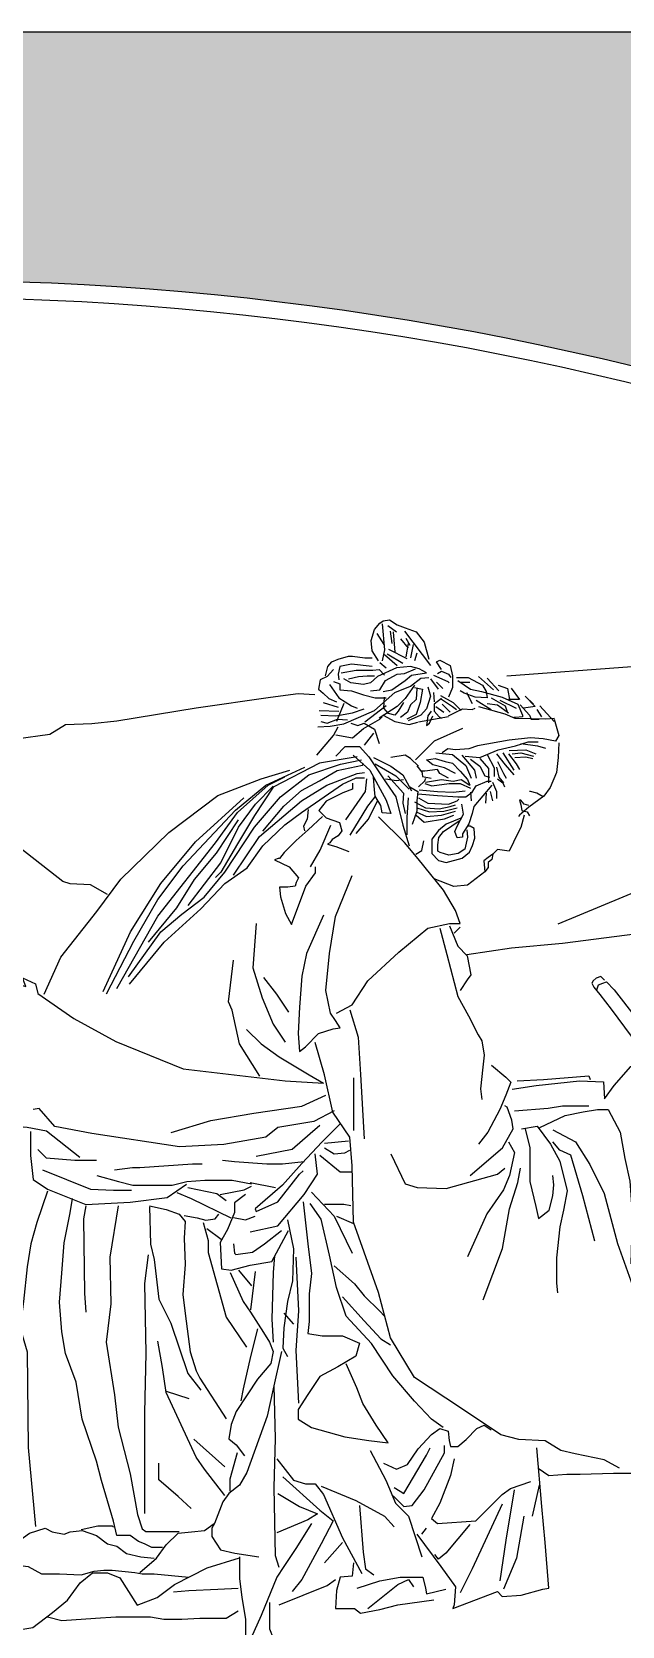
# Model space of a CAD drawing. Header units: millimetres. Extents: x 553 to 2413, y 347 to 1087.
# Drawn here: x 1518.6 to 1690.7, y 604.7 to 1069.7 of the extents above; entities that cross this region are included whole.
import ezdxf

# ---------------------------------------------------------------- set-up
doc = ezdxf.new("R2010")
doc.units = ezdxf.units.MM
for name, color, linetype in [('3', 3, 'Continuous'), ('4', 4, 'Continuous'), ('7', 7, 'Continuous'), ('BH', 3, 'Continuous')]:
    doc.layers.add(name, color=color, linetype=linetype)

# ---------------------------------------------------------------- blocks, each defined once
blk = doc.blocks.new('A$C4AE7143D')
at = {"layer": 'BH'}
h = blk.add_hatch(dxfattribs=at)
h.set_pattern_fill('ESCHER', color=256, scale=50, style=0)
h.set_pattern_definition([(59.99999999999999, (-633.880262494079, -419.952057829667), (-59.99999997655987, -1.353315237651032e-08), [55.00000000000001, -5]), (180, (-633.880262494079, -419.952057829667), (29.99999999999999, -51.9615242), [55.00000000000001, -5]), (300.0000000000001, (-633.880262494079, -419.952057829667), (59.99999997655987, -1.353315237651032e-08), [55.00000000000001, -5]), (59.99999999999999, (-628.880262494079, -419.952057829667), (-59.99999997655987, -1.353315237651032e-08), [10, -50]), (300.0000000000001, (-628.880262494079, -419.952057829667), (59.99999997655987, -1.353315237651032e-08), [10, -50]), (59.99999999999999, (-636.380262494079, -415.621930829667), (-59.99999997655987, -1.353315237651032e-08), [10, -50]), (180, (-636.380262494079, -415.621930829667), (29.99999999999999, -51.9615242), [10, -50]), (300.0000000000001, (-636.380262494079, -424.282184829667), (59.99999997655987, -1.353315237651032e-08), [10, -50]), (180, (-636.380262494079, -424.282184829667), (29.99999999999999, -51.9615242), [10, -50]), (59.99999999999999, (-653.880262494079, -419.952057829667), (-59.99999997655987, -1.353315237651032e-08), [10, -50]), (300.0000000000001, (-653.880262494079, -419.952057829667), (59.99999997655987, -1.353315237651032e-08), [10, -50]), (59.99999999999999, (-623.880262494079, -437.272565879667), (-59.99999997655987, -1.353315237651032e-08), [10, -50]), (180, (-623.880262494079, -437.272565879667), (29.99999999999999, -51.9615242), [10, -50]), (300.0000000000001, (-623.880262494079, -402.631549779667), (59.99999997655987, -1.353315237651032e-08), [10, -50]), (180, (-623.880262494079, -402.631549779667), (29.99999999999999, -51.9615242), [10, -50]), (0, (-623.880262494079, -411.291803779667), (-30, 51.9615242), [35, -25]), (0, (-623.880262494079, -428.6123118796669), (-30, 51.9615242), [35, -25]), (120, (-631.380262494079, -406.961676779667), (-59.99999997655987, 1.353317458097081e-08), [34.99999999999998, -24.99999999999999]), (120, (-646.380262494079, -415.621930829667), (-59.99999997655987, 1.353317458097081e-08), [34.99999999999998, -24.99999999999999]), (240, (-646.380262494079, -424.282184829667), (29.99999997655985, -51.96152421353317), [35, -25]), (240, (-631.380262494079, -432.942438879667), (29.99999997655985, -51.96152421353317), [35, -25])])
edge = h.paths.add_edge_path(flags=16)
edge.add_arc((933.2072059118464, -219.8797746414992), 409.8662078151127, 48.69815733620368, 131.3018426637964, ccw=False)
edge.add_line((1203.729489376032, 88.02930683883562), (1503.113609899667, 437.2913675979599))
edge.add_arc((933.2072059118464, -219.8797746414984), 869.8662078151118, 49.06779322795388, 130.9322067720461)
edge.add_line((363.300801924026, 437.2913675979602), (662.68492244766, 88.02930683883574))
h.paths.add_polyline_path([(1830.000001249088, 722.4938270611856), (1830.000001249088, 22.49382706118558), (30.0000012490882, 22.49382706118558), (30.0000012490882, 722.4938270611856)])
at = {"layer": '3'}
for points in [[(1066.566909532145, 539.0269586844481), (1064.72956186575, 542.0093535248318), (1064.49989374199, 544.9917483652157), (1065.418566237029, 548.2035599160872), (1067.026245779665, 550.0388801624151), (1067.944918274705, 550.7271243216234), (1069.782263264784, 550.9565395390472), (1072.078947178699, 549.5800497275673), (1074.375628416298, 548.6623888578714), (1077.590984825253, 547.5153142638156), (1079.887666062852, 544.5329194234317), (1081.265677481729, 539.4857876262323)], [(1067.715250150945, 549.8094649449911), (1068.404254522225, 542.238768742256), (1067.715250150945, 539.0269586844481)], [(1069.322927017264, 549.3506345101433), (1071.84927905494, 547.5153142638156)], [(1066.107573284626, 547.0564838289675), (1068.174586398465, 543.8446737711598)], [(1070.011931388544, 547.7447294812395), (1070.471267636063, 544.0740889885838)], [(1070.9306065599, 547.5153142638156), (1071.38994280742, 541.5505230899842)], [(1072.997619673739, 545.4505788000637), (1075.294300911338, 542.6975991771038)], [(1074.145960292539, 547.7447294812395), (1081.725013729249, 537.6504673799044)], [(1074.605296540059, 545.6799940174876), (1075.753637158858, 543.6152585537359)], [(1075.294300911338, 544.0740889885838), (1074.605296540059, 540.1740332785041)], [(1104.03957232398, 534.6771828104801), (1140.474965503126, 537.3525533837636), (1199.897555971223, 541.6957548939985), (1253.522821453859, 544.1086429629472), (1331.303609493467, 545.5563772973801)], [(1051.179137211284, 534.6680725395207), (1051.868141582563, 537.4210536555443), (1053.016482201363, 538.7975434670241), (1054.853827191442, 539.4857876262323), (1057.839515476637, 540.4034484959279), (1058.987856095437, 540.4034484959279), (1062.66254875191, 539.9446180610803), (1064.72956186575, 539.9446180610803)], [(1068.404254522225, 540.862278930776), (1072.078947178699, 537.6504673799044)], [(1069.093258893505, 541.0916941482), (1073.686624045019, 538.3387130321764)], [(1069.552595141024, 542.4681839596799), (1074.834964663818, 539.7152028436561)], [(1076.672312330214, 543.8446737711598), (1075.983307958934, 539.9446180610803)], [(1077.820652949013, 541.3211078725602), (1077.131648577733, 539.0269586844481)], [(1053.475818448882, 536.5033927858484), (1051.638473458803, 534.4386573220967), (1049.571457668648, 533.5209979454645), (1049.112121421128, 530.768016829441), (1050.490130163687, 529.620942235385), (1052.097809706323, 528.0150372064811), (1054.394490943921, 527.0973763367853)], [(1064.72956186575, 537.4210536555443), (1058.758187971676, 538.1092978147523), (1055.313163438961, 537.4210536555443), (1054.853827191442, 535.1269029743684), (1055.083495315202, 533.5209979454645)], [(1055.772499686482, 535.5857334092163), (1060.136196714236, 536.2739775684246), (1064.95922998951, 536.2739775684246), (1066.796577655906, 536.5033927858484), (1068.404254522225, 534.8974877569445)], [(1080.576670434132, 535.5857334092163), (1078.509657320293, 536.7328080032726), (1075.983307958934, 537.4210536555443), (1071.84927905494, 536.9622232206964), (1066.337241408386, 534.4386573220967), (1064.27022561823, 532.6033370757688), (1062.203212504392, 532.1445081339846), (1058.528519847916, 532.6033370757688), (1056.461506734078, 533.7504131628887)], [(1064.27022561823, 530.3091878876568), (1067.026245779665, 530.5386016120171), (1068.633922645985, 533.2915827280407), (1072.078947178699, 535.1269029743684), (1074.145960292539, 535.3563181917925), (1077.361316701494, 536.7328080032726)], [(1067.026245779665, 538.5681282496002), (1068.863590769744, 536.9622232206964)], [(1067.944918274705, 530.079772670233), (1070.471267636063, 530.5386016120171), (1074.375628416298, 533.2915827280407), (1076.212976082694, 534.8974877569445), (1080.576670434132, 535.5857334092163)], [(1082.643686224288, 534.8974877569445), (1086.777715128283, 533.0621675106169), (1087.237051375802, 532.6033370757688)], [(1084.940367461886, 536.5033927858484), (1083.562358719327, 538.7975434670241), (1084.481031214366, 539.2563739018722), (1087.466719499562, 537.6504673799044), (1088.155723870842, 534.6680725395207), (1088.155723870842, 531.2268472642888), (1087.007383252042, 528.4738676413291)], [(1083.792026843087, 535.3563181917925), (1084.940367461886, 536.0445623510005), (1087.007383252042, 535.1269029743684), (1087.696387623322, 534.2092421046726)], [(1048.882453297368, 519.7560953514741), (1052.557145953842, 519.985510568898), (1056.461506734078, 520.6737562211698), (1060.825201085516, 522.5090764674976), (1065.418566237029, 524.5738119312495), (1071.38994280742, 529.8503574528091), (1075.983307958934, 531.6856776991368), (1078.968993567813, 533.9798283803125), (1081.265677481729, 534.2092421046726)], [(1052.327477830083, 532.1445081339846), (1055.083495315202, 528.244452423905), (1058.758187971676, 525.9503017427294), (1060.365864837995, 525.2620560904576)], [(1053.475818448882, 533.0621675106169), (1055.313163438961, 532.3739218583448), (1055.313163438961, 530.5386016120171), (1058.758187971676, 530.3091878876568), (1062.203212504392, 529.1621118005371), (1065.64823436079, 528.244452423905), (1068.863590769744, 528.244452423905)], [(1057.839515476637, 533.7504131628887), (1060.825201085516, 534.4386573220967), (1063.351553123191, 534.6680725395207), (1065.418566237029, 534.6680725395207)], [(1077.131648577733, 531.9150929165606), (1074.375628416298, 528.0150372064811), (1072.078947178699, 525.7208865253053), (1066.796577655906, 522.2796612500737)], [(1077.820652949013, 530.9974320468649), (1077.590984825253, 527.7856219890572), (1075.983307958934, 526.1797169601533), (1075.064632787578, 524.1149814964015), (1072.997619673739, 522.5090764674976)], [(1077.131648577733, 531.2268472642888), (1079.428329815332, 530.768016829441), (1078.739325444053, 526.8679611193614), (1077.590984825253, 523.4267358441296), (1074.834964663818, 522.0502460326499)], [(1081.036009357968, 531.456262481713), (1081.725013729249, 528.7032813656891), (1080.576670434132, 525.0326408730334), (1078.968993567813, 523.1973206267057), (1075.294300911338, 521.5914155978019)], [(1081.725013729249, 533.7504131628887), (1084.021694966847, 530.768016829441)], [(1083.562358719327, 532.8327522931928), (1085.399703709406, 530.9974320468649)], [(1089.304064489641, 534.2092421046726), (1092.749089022356, 534.2092421046726), (1096.883117926351, 531.9150929165606), (1098.03145854515, 530.079772670233), (1098.26112666891, 528.244452423905), (1094.816102136195, 528.4738676413291), (1091.600748403556, 529.620942235385), (1090.45240510844, 530.3091878876568)], [(1089.763400737161, 533.2915827280407), (1093.438093393635, 530.768016829441), (1096.65344980259, 530.079772670233), (1102.624823696664, 528.4738676413291), (1107.218188848179, 526.4091321775772), (1108.596197590738, 523.1973206267057), (1108.596197590738, 522.7384916849214), (1106.529184476899, 522.5090764674976), (1106.069848229379, 522.5090764674976)], [(1090.6820732322, 532.8327522931928), (1093.208425269876, 532.8327522931928)], [(1095.734774631234, 534.4386573220967), (1100.098471658989, 530.5386016120171)], [(1098.26112666891, 533.9798283803125), (1101.706151201624, 530.3091878876568)], [(1101.476483077865, 531.9150929165606), (1104.232500562984, 530.9974320468649), (1104.921504934263, 527.3267915542092)], [(1105.319815736772, 531.0538274816566), (1107.677525095698, 527.7856219890572), (1104.462168686743, 527.7856219890572)], [(934.4571640121803, 508.2279396166674), (941.7971179848264, 510.6718938630599), (961.0208123134389, 516.2580754242607), (970.807417610301, 517.654620068029), (975.3511986409867, 520.4477108486293), (983.0406769076944, 520.7968473828374), (990.3806308803414, 521.4951204512533), (1013.449060327833, 525.3356193414141), (1035.11940598066, 528.4778466562224), (1043.158403188797, 529.5252547657826), (1048.051705837228, 529.1761182315747)], [(1050.490130163687, 526.8679611193614), (1054.853827191442, 525.4914713078814)], [(1056.461506734078, 526.6385473950012), (1054.394490943921, 521.3620018734417)], [(1068.863590769744, 525.9503017427294), (1062.66254875191, 521.1325866560176)], [(1073.916292168778, 526.8679611193614), (1072.30861530246, 524.3443967138253), (1071.38994280742, 523.1973206267057), (1069.552595141024, 523.6561510615537), (1068.174586398465, 525.2620560904576), (1068.404254522225, 528.4738676413291)], [(1082.643686224288, 529.8503574528091), (1082.873354348048, 527.0973763367853)], [(1084.940367461886, 528.0150372064811), (1082.873354348048, 526.4091321775772), (1082.873354348048, 524.3443967138253), (1084.251363090607, 522.7384916849214), (1084.940367461886, 522.2796612500737)], [(1083.332690595567, 525.7208865253053), (1085.629371833166, 524.1149814964015)], [(1084.710699338127, 528.9326965831133), (1088.385391994601, 526.8679611193614), (1090.6820732322, 524.5738119312495)], [(1084.710699338127, 528.0150372064811), (1088.155723870842, 525.7208865253053), (1089.304064489641, 524.8032271486734)], [(1085.170035585646, 526.4091321775772), (1087.466719499562, 524.1149814964015)], [(1092.289752774836, 529.8503574528091), (1093.897429641155, 526.6385473950012)], [(1095.045770259955, 527.5562067716332), (1099.409467287709, 524.8032271486734)], [(1095.724843268182, 525.7445464991973), (1103.406298391974, 523.6131604846581), (1106.393533913983, 522.3343300704585), (1115.355232450566, 522.1211911703737), (1117.91571927615, 522.3343300704585)], [(1098.26112666891, 526.6385473950012), (1101.246814954106, 526.1797169601533), (1104.462168686743, 523.8855662789775)], [(1099.409467287709, 528.244452423905), (1103.543496191704, 525.9503017427294), (1104.232500562984, 523.8855662789775)], [(1101.935819325385, 527.5562067716332), (1106.758852600658, 525.2620560904576)], [(1107.907193219458, 526.1797169601533), (1110.663210704577, 523.1973206267057), (1111.122549628413, 522.0502460326499), (1113.419230866012, 522.0502460326499)], [(1111.811553999692, 526.4091321775772), (1109.373917646881, 528.7093025670325), (1112.270890247213, 525.7208865253053), (1108.825865714498, 525.2620560904576)], [(1113.641393905201, 525.9385013453934), (1117.782927893766, 521.3620018734417)], [(1049.341789544887, 524.5738119312495), (1055.083495315202, 524.3443967138253)], [(1049.801125792407, 523.1973206267057), (1054.164822820162, 522.9679069023456), (1058.987856095437, 523.8855662789775), (1062.432880628151, 525.0326408730334)], [(1049.801125792407, 521.3620018734417), (1051.638473458803, 520.9031714385937), (1054.624159067682, 522.0502460326499), (1057.609847352876, 521.8208308152257)], [(1054.164822820162, 517.4619461633621), (1058.987856095437, 516.5442852936662), (1062.203212504392, 519.2972664096899), (1067.026245779665, 522.0502460326499), (1067.715250150945, 522.7384916849214)], [(1058.528519847916, 520.9031714385937), (1060.595532961755, 520.2149257863218), (1062.432880628151, 520.9031714385937), (1065.418566237029, 519.067851192266), (1066.796577655906, 514.9383802647624)], [(1067.944918274705, 523.1973206267057), (1071.38994280742, 521.3620018734417), (1075.523969035098, 520.4443410037458), (1078.050321072773, 521.1325866560176)], [(1078.228189538478, 521.2686370631889), (1086.97651640333, 522.7606063774734)], [(1081.954681853008, 524.3443967138253), (1081.036009357968, 522.9679069023456), (1080.576670434132, 520.2149257863218), (1081.495345605488, 520.9031714385937), (1082.414018100528, 522.9679069023456)], [(1117.782927893766, 522.0502460326499), (1119.160936636326, 517.232530945938), (1118.242264141287, 515.6266259170342), (1114.567571484811, 516.3148700762422), (1110.892878828337, 516.5442852936662), (1104.691836810503, 515.856041134458), (1095.505106507475, 514.2501346124906), (1092.978757146116, 513.3324752358585), (1089.074396365882, 513.1030600184345), (1086.777715128283, 513.3324752358585), (1085.170035585646, 512.1854006418025)], [(1087.007383252042, 522.9679069023456), (1091.141412156036, 525.0326408730334), (1093.897429641155, 524.8032271486734), (1094.816102136195, 525.2620560904576)], [(1112.730226494732, 524.8032271486734), (1114.108235237292, 522.7384916849214)], [(1048.652785173608, 511.4971549895306), (1053.475818448882, 517.232530945938), (1054.853827191442, 519.7560953514741)], [(1065.18889811327, 517.920775105146), (1062.432880628151, 514.4795498299145)], [(1091.141412156036, 519.2972664096899), (1082.873354348048, 515.6266259170342), (1077.361316701494, 510.1206651780508)], [(1054.164822820162, 511.2677397721068), (1056.920842981597, 514.0207208881303), (1061.054871885592, 514.0207208881303), (1063.81088937071, 511.0383245546826), (1068.863590769744, 503.4676283519475), (1071.61961093118, 499.3381589175076), (1073.686624045019, 491.0792170625004), (1075.523969035098, 485.114427381733)], [(1083.332690595567, 512.1854006418025), (1088.155723870842, 511.7265702069546), (1092.060084651076, 508.5147601491469), (1093.667761517396, 504.8441196564911)], [(1091.830416527317, 511.2677397721068), (1096.194113555071, 510.8089093372588), (1101.476483077865, 513.1030600184345), (1106.529184476899, 514.2501346124906), (1110.203874457057, 515.3972106996102), (1113.189562742253, 515.3972106996102)], [(1098.26112666891, 511.7265702069546), (1100.328139782749, 507.8265144968749), (1100.328139782749, 505.3029485982754)], [(1101.017146830345, 511.9559854243785), (1103.543496191704, 508.7441753665707), (1106.069848229379, 505.761779033123)], [(1102.854491820424, 512.1854006418025), (1106.069848229379, 507.1382688446031)], [(1104.462168686743, 511.9559854243785), (1106.758852600658, 508.973589090931), (1107.677525095698, 507.3676840620271)], [(1104.691836810503, 512.8736448010106), (1109.514870085777, 513.1030600184345), (1112.500558370973, 511.9559854243785)], [(1105.610509305543, 511.9559854243785), (1108.136861343219, 512.1854006418025), (1111.811553999692, 511.2677397721068)], [(1119.160936636326, 515.1677954821864), (1118.931268512566, 510.8089093372588), (1118.471932265046, 506.450024685395), (1116.634587274968, 502.0911385404677), (1114.797239608572, 499.5675741349315), (1110.433542580817, 496.35576258406), (1107.677525095698, 494.061613395948), (1107.447856971939, 493.6027829611003)], [(1108.136861343219, 514.9383802647624), (1112.959894618492, 514.2501346124906), (1115.256575856091, 513.5618904532823)], [(987.5844579383811, 470.8703558384935), (982.6911552899492, 473.6634451260303), (976.7492851119669, 474.0125816602382), (974.6521554054962, 474.7108547286541), (962.0693771666738, 484.4866717142237), (949.8361178692794, 498.8012591653061), (942.8456855143786, 503.6891676580907), (934.4571640121803, 507.5296680413153), (930.2629045992398, 507.8788045755232), (925.0200803330636, 507.8788045755232), (912.4372994179248, 504.0383041922988), (908.5925616227287, 502.6417595485304), (908.5925616227287, 501.9434864801145), (910.6896913291994, 500.546941836346), (913.1363426534144, 501.2452134116984), (927.1172100395343, 500.1978053021381), (931.66099107022, 500.1978053021381), (943.1952071321239, 500.8960783705542), (946.6904233095747, 499.8486687679301)], [(987.2943585819166, 441.9642056662161), (995.2495763698334, 457.2458370705216), (1002.286887089307, 469.4711430898042), (1009.630167723701, 479.251387009392), (1024.928666146011, 495.4499178208808), (1033.801793678687, 502.7850996407739), (1045.122683207039, 507.9808554828273)], [(993.7197267952342, 446.8543283725419), (1003.204796834067, 459.9965308128803), (1009.324195132464, 465.1922866549338), (1015.749566022097, 470.082407868196), (1021.868966996813, 477.4175911811529), (1030.436124614568, 490.5597951145552), (1038.085375163882, 499.4231411200233), (1046.346565543035, 505.8414265188604), (1055.525662990631, 508.897753396947), (1061.645063965345, 510.1202829537308)], [(1060.421184305666, 511.0371808678503), (1049.406264692234, 509.2033850396112), (1035.943585759443, 502.173834862382), (1030.436124614568, 493.9217536353057), (1025.540605975851, 485.6696724082292), (1020.645084660816, 477.4175911811529), (1019.115235086217, 475.8894284886413)], [(1032.883883933928, 489.3372640647077), (1039.003284908642, 496.6724473776644), (1044.204773462279, 501.2569369482625), (1049.406264692234, 504.0076306906212), (1054.607753245871, 507.0639575687078), (1061.951033880265, 508.5921202612192), (1062.257003795185, 509.2033850396112)], [(1059.217524219196, 511.4971549895306), (1064.040557494471, 507.1382688446031), (1068.863590769744, 498.4204980478119), (1070.241599512304, 494.5204423377322), (1067.715250150945, 494.7498575551562), (1067.255913903426, 496.814593018908), (1065.64823436079, 499.5675741349315), (1065.418566237029, 501.4028943812594), (1065.18889811327, 505.073534873915)], [(1065.18889811327, 510.8089093372588), (1070.241599512304, 508.2853449317229), (1073.686624045019, 505.761779033123), (1076.212976082694, 501.1734791638354)], [(1065.64823436079, 508.973589090931), (1071.61961093118, 505.5323638156992), (1075.523969035098, 501.6323081056196)], [(1078.279989196533, 508.2853449317229), (1075.983307958934, 510.5794941198349), (1074.375628416298, 511.4971549895306), (1070.241599512304, 510.8089093372588)], [(1077.794594405904, 508.4611414015299), (1079.288212166908, 506.5428942870755)], [(1087.007383252042, 504.8441196564911), (1084.481031214366, 506.220609467971), (1083.792026843087, 507.3676840620271), (1080.117334186612, 506.9088551202431), (1079.198661691573, 506.9088551202431), (1079.428329815332, 505.3029485982754), (1081.954681853008, 504.8441196564911)], [(1089.074396365882, 506.220609467971), (1085.859039956926, 507.8265144968749), (1082.414018100528, 508.7441753665707), (1080.576670434132, 510.1206651780508), (1083.103022471807, 510.5794941198349), (1086.088710757002, 509.6618347432027), (1088.155723870842, 509.2030043083549), (1090.45240510844, 506.9088551202431), (1092.519420898596, 504.3852892216433), (1093.208425269876, 502.7793841927395)], [(1090.91174135596, 511.4971549895306), (1094.586434012435, 507.1382688446031), (1095.045770259955, 504.8441196564911)], [(1093.438093393635, 510.3500803954746), (1096.194113555071, 508.2853449317229), (1097.57212229763, 505.5323638156992), (1098.950131040189, 505.073534873915)], [(1096.194113555071, 510.5794941198349), (1098.72046291643, 507.5970992794511), (1098.72046291643, 503.4676283519475)], [(1101.017146830345, 508.0559297142988), (1101.706151201624, 505.073534873915), (1103.084159944185, 503.4676283519475)], [(1101.246814954106, 509.6618347432027), (1103.084159944185, 506.220609467971), (1103.773164315464, 504.8441196564911)], [(1106.29951635314, 510.8089093372588), (1109.514870085777, 511.0383245546826), (1111.581885875933, 510.5794941198349)], [(990.354057731116, 443.4923683587274), (1002.286887089307, 464.5810203834783), (1019.115235086217, 485.975305543957), (1025.540605975851, 494.8386515494253), (1034.413736184843, 502.7850996407739), (1039.309254823562, 505.2301617404686)], [(994.0256967101541, 444.7148994085749), (1004.122706578826, 456.9402054278573), (1014.831656277338, 466.7204493474452), (1021.868966996813, 474.0556326604021), (1028.294335210129, 478.6401222310003), (1032.883883933928, 485.0584076298373), (1039.309254823562, 491.1710598929469), (1044.204773462279, 494.8386515494253), (1056.13760282047, 503.0907327765017), (1060.115214390746, 504.9245286047408), (1062.562973710104, 504.9245286047408)], [(1011.1600172983, 467.6373472615651), (1020.645084660816, 480.1682849235117), (1025.84657589077, 490.5597951145552), (1030.742094529488, 497.2837121560563), (1035.943585759443, 502.4794679981098)], [(1024.31672631617, 476.5006932670331), (1031.965974189168, 487.8091013721961), (1044.204773462279, 498.2006100701759), (1051.548054096673, 502.7850996407739), (1060.421184305666, 506.1470596545882), (1062.562973710104, 506.4526912972522)], [(1059.053597140615, 503.3775637604273), (1059.053597140615, 501.6318825824509), (1056.257424198655, 500.5844729798268), (1051.364121550223, 498.1405187334344), (1049.266991843753, 495.3474294458979), (1051.364121550223, 493.2526102406498), (1055.208859345419, 491.8560655968815), (1055.90790258091, 489.412111350489), (1054.859337727674, 488.0155667067207), (1053.111729638949, 486.9681571040967), (1052.412686403459, 485.9207489945364), (1051.713643167969, 485.5716124603284), (1054.160294492184, 484.8733393919123), (1058.005032287379, 483.476794748144)], [(1057.05551256523, 492.6992240785221), (1062.868943625024, 500.9513038125347), (1063.174913539944, 504.6188954690131)], [(1068.633922645985, 504.6147044390672), (1071.84927905494, 504.1558740042192), (1073.916292168778, 504.3852892216433)], [(1069.322927017264, 505.5323638156992), (1073.916292168778, 500.4852335115638), (1073.686624045019, 497.5028386711799), (1074.375628416298, 494.5204423377322)], [(1075.753637158858, 502.3205537578915), (1078.050321072773, 500.9440639464115), (1077.820652949013, 498.1910828303879), (1077.820652949013, 495.2086879900041), (1076.442644206454, 491.3086322799245)], [(1078.050321072773, 500.2558182941397), (1083.792026843087, 499.7969878592918), (1089.763400737161, 499.3381589175076), (1092.060084651076, 499.3381589175076), (1093.897429641155, 500.7146487289876), (1095.045770259955, 502.5499689753153), (1098.26112666891, 503.9264587867954), (1099.409467287709, 503.9264587867954)], [(1078.228189538478, 502.2993063118859), (1080.148555995906, 504.0044145262551), (1080.361927667638, 504.8569686334399)], [(1080.117334186612, 503.2382146275872), (1082.184349976768, 502.5499689753153), (1087.237051375802, 503.2382146275872), (1090.45240510844, 503.2382146275872), (1093.438093393635, 501.8617233230435)], [(1080.347002310372, 503.6970435693715), (1084.940367461886, 504.3852892216433), (1088.385391994601, 503.9264587867954), (1090.6820732322, 504.3852892216433), (1093.208425269876, 502.7793841927395)], [(1099.639135411469, 502.7793841927395), (1094.356765888675, 496.5851778014841), (1093.897429641155, 494.5204423377322), (1092.978757146116, 491.5380474973484), (1091.141412156036, 488.5556526569645), (1091.141412156036, 487.6379917872688), (1089.533732613401, 487.408576569845), (1088.844728242121, 489.2438968161727), (1089.533732613401, 490.8498018450765), (1091.371080279797, 494.291028613372), (1090.91174135596, 497.2734234537558)], [(1099.868803535229, 503.6970435693715), (1101.017146830345, 500.9440639464115), (1101.017146830345, 498.8793284826596)], [(1101.246814954106, 504.6147044390672), (1102.854491820424, 503.4676283519475), (1103.313828067944, 502.3205537578915)], [(986.3764488371571, 442.5754704446078), (994.3316666250739, 459.9965308128803), (1003.204796834067, 474.0556326604021), (1013.301806702739, 486.2809386796848), (1027.37642546537, 499.1175079842956)], [(1058.377579571731, 488.2129787428721), (1063.480883454864, 496.6724473776644), (1065.622672859304, 499.4231411200233)], [(1060.115214390746, 488.725999286316), (1063.711924894631, 492.9020270789654), (1066.272409043736, 498.2304906221585)], [(1075.294300911338, 499.1087437000838), (1074.834964663818, 493.3733677436761), (1074.834964663818, 488.3262374395407)], [(1077.131648577733, 497.9616676129639), (1080.347002310372, 496.1263488596999), (1084.251363090607, 495.8969336422761), (1087.466719499562, 496.5851778014841), (1089.074396365882, 497.0440082363319)], [(1078.279989196533, 499.1087437000838), (1081.036009357968, 497.5028386711799), (1087.007383252042, 497.2734234537558), (1089.533732613401, 498.1910828303879), (1089.99306886092, 498.6499132652358)], [(1078.509657320293, 501.4028943812594), (1083.792026843087, 500.9440639464115), (1088.385391994601, 500.7146487289876), (1091.830416527317, 501.1734791638354)], [(1093.438093393635, 500.7146487289876), (1093.667761517396, 498.1910828303879)], [(1098.03145854515, 500.4852335115638), (1097.80179042139, 497.5028386711799)], [(1099.17979916395, 500.9440639464115), (1099.868803535229, 498.1910828303879)], [(1110.433542580817, 496.814593018908), (1109.055533838258, 497.2734234537558), (1108.136861343219, 498.4204980478119), (1107.677525095698, 498.4204980478119), (1108.136861343219, 497.0440082363319), (1108.366529466978, 495.4381032074281), (1109.974206333298, 494.97927277258), (1110.663210704577, 493.8321981785242)], [(1114.567571484811, 499.3381589175076), (1112.730226494732, 500.4852335115638), (1110.892878828337, 500.9440639464115), (1110.663210704577, 500.9440639464115)], [(1046.121297284048, 495.6965644870421), (1045.771775666302, 492.9034751995054), (1044.723210813067, 490.8086574873211), (1045.072732430813, 489.412111350489)], [(1077.590984825253, 494.97927277258), (1080.576670434132, 493.6027829611003), (1084.940367461886, 494.061613395948), (1089.074396365882, 495.2086879900041)], [(1077.590984825253, 494.061613395948), (1079.887666062852, 491.9968779321964), (1085.859039956926, 492.9145373088284), (1088.615060118362, 494.061613395948)], [(1077.820652949013, 496.1263488596999), (1081.495345605488, 494.97927277258), (1085.629371833166, 495.2086879900041), (1089.533732613401, 496.1263488596999)], [(1090.572156902388, 493.1949525978207), (1086.349619526438, 491.3872883713318), (1084.087545741013, 489.5796241448431), (1082.127079474171, 487.0187674860264), (1082.127079474171, 482.8008847885736), (1084.087545741013, 480.8425823742322), (1086.349619526438, 480.240028129757), (1091.024572194736, 481.4451381117709), (1093.135840882711, 483.252800845196), (1094.040668791091, 485.2111032595375), (1094.643889180888, 487.3200453547958), (1094.493084083439, 490.1821798823819), (1093.286645980161, 490.7847341268568), (1092.532620492913, 490.7847341268568)], [(1109.055533838258, 494.061613395948), (1108.136861343219, 490.3909729032923), (1107.218188848179, 488.7850678743885), (1104.691836810503, 483.5085208597653), (1101.246814954106, 483.9673512946131), (1099.924856313694, 482.6614057591875), (1098.568410655364, 481.6651186593592), (1097.331649883064, 480.7086829240792), (1097.57212229763, 477.5437311789976), (1092.519420898596, 473.643675468918), (1088.615060118362, 473.18484503407), (1082.873354348048, 475.4789957152457)], [(999.5331578550285, 456.9402054278573), (1007.794345557864, 467.026082483173), (1012.995836787819, 475.2781637102495), (1019.421205001137, 482.9189786658704), (1025.84657589077, 492.6992240785221)], [(1046.820340519538, 478.9380227895674), (1049.616513461498, 483.825931282352), (1052.762208021204, 491.1577925284655)], [(1092.381815395464, 489.7302638257596), (1092.532620492913, 487.6213217305013), (1091.778595005667, 484.1566329584404), (1089.818131415142, 482.8008847885736), (1087.103642337368, 482.3489687319515), (1084.539958357045, 483.102162657343), (1083.936740643564, 483.5540787139654), (1083.936740643564, 485.3617429404541), (1084.238350838463, 487.4706835426485), (1085.59559403919, 489.2783477691373), (1090.421351804938, 492.5923983533457)], [(1077.452126805872, 482.6502466007208), (1079.261787975266, 483.704716901818), (1079.865005688746, 486.5668514294042)], [(1099.924856313694, 482.6614057591875), (1099.685483865321, 481.1071980626232), (1098.553795289475, 480.1825765297255), (1098.587586465033, 478.7311393971928), (1097.607631668557, 477.5159840822699)], [(1088.656682971014, 459.6290446896739), (1090.404291722288, 461.3747251823481)], [(1033.082738020899, 446.711000708448), (1036.927474605619, 441.8230920543242), (1040.422692108168, 436.58604759936)], [(1132.514603834374, 445.9216413092673), (1131.458869128507, 446.9762116456357), (1130.051220177702, 446.4489257309195), (1129.171442594305, 445.7458793376953), (1128.819531025682, 445.0428314514072), (1129.347397040458, 443.8124991434667), (1131.106957559885, 441.703356977666), (1134.450116123638, 437.4850726460644), (1140.256658344061, 429.5757898975779), (1145.359377427241, 423.5998873433199)], [(1130.227177300171, 443.1094512571785), (1130.755043314946, 444.5155455366911), (1131.986735143282, 445.0428314514072), (1133.042469849149, 445.3943553945512), (1135.329896383351, 443.1094512571785), (1141.664307294866, 434.8486445655477), (1148.878495789779, 424.830221144324), (1150.989965201512, 422.5453170069516)], [(1105.595072310404, 414.1156358468269), (1112.585504665305, 415.163045449451), (1125.168285580445, 416.5595900932192), (1132.158717935346, 416.2104535590113), (1132.508239553091, 411.3225465592902), (1135.304412495051, 415.163045449451), (1140.197717819799, 420.749225517588), (1143.343412379505, 422.1457716544201), (1144.741498850485, 423.1931797639803)], [(1059.296861285767, 417.3835502721766), (1059.296861285767, 402.0215541965954)], [(1106.993158781384, 416.5595900932192), (1114.682634371776, 416.9087266274272), (1127.964458522405, 417.9561362300512), (1128.31398014015, 416.9087266274272)], [(1093.28235457677, 388.9621114068058), (1102.719441833654, 396.9922467339081), (1105.865134917864, 402.5784269897131), (1105.515613167609, 405.0223820610106), (1104.117526166589, 408.8628803356702), (1103.418485334164, 409.212017624982)], [(1106.294115545894, 407.8311827102738), (1116.080720842756, 408.5294557786899), (1120.274982932014, 409.2277288471057), (1127.964458522405, 409.2277288471057)], [(1030.975861006337, 394.5229816986036), (1041.461510845901, 396.6177994805895), (1046.704337099725, 401.1565723338725), (1049.500508433681, 403.6005259166988)], [(1108.311787169649, 402.5784269897131), (1112.855569922963, 403.2767000798652), (1116.700306507682, 398.039655624901), (1119.496480509722, 393.1517469707774), (1121.593611011252, 384.4233400419939), (1120.545045760487, 378.8371582977177), (1119.496480509722, 373.9492496435939), (1118.447915258957, 364.87170691397), (1118.447915258957, 357.5398431885488), (1118.797437009212, 354.7467538048818)], [(1109.360352420414, 402.5784269897131), (1110.758439421433, 396.9922467339081), (1110.758439421433, 387.2164294256606), (1112.506048172708, 379.8845671887105), (1113.205091673218, 376.3932047148913), (1116.350784757427, 378.8371582977177), (1117.399350008192, 383.0267938616893), (1117.748871758447, 386.1690205346677), (1117.399350008192, 388.9621114068058)], [(967.311736601625, 396.5025888340313), (969.75838885341, 394.058635251205), (978.1469108595284, 393.3603621610529), (984.438299696033, 393.3603621610529)], [(1050.898595434701, 398.3634814617345), (1057.889030439799, 399.0617545518869)], [(1050.898595434701, 396.9669367699011), (1053.69476943674, 395.2212547887558), (1056.840465189035, 395.5703905895966), (1058.238552190054, 396.2686636797487)], [(1129.632608599031, 369.7596140796227), (1126.137393764566, 383.0267938616893), (1122.642176262017, 394.8974289519224), (1119.496480509722, 396.2939736437557), (1117.399350008192, 398.7379272265823)], [(989.6811259498572, 390.5672712889145), (994.9239495355969, 391.265544379067), (997.0210800371269, 391.265544379067), (1012.40003438026, 392.31295327006), (1015.196205714215, 392.31295327006)], [(1021.138075468549, 393.3603621610529), (1024.633290303014, 393.011226360212), (1034.070377559898, 392.31295327006), (1038.614157645127, 392.31295327006), (1044.905549149717, 393.011226360212)], [(1049.500508433681, 394.8721189879153), (1055.442378188015, 389.9842103337916), (1058.937595690564, 389.9842103337916)], [(1097.127093829575, 352.6519360228963), (1102.719441833654, 367.6647962976368), (1104.816569667099, 379.1862940985582), (1107.263221918884, 386.8672936248201), (1107.962265419394, 391.0569291887915)], [(968.709823602645, 390.5672712889145), (982.690690944758, 384.9810910331098), (989.3316041996022, 384.631953743798), (994.5744277853419, 384.631953743798)], [(1029.228252255063, 386.8419836608132), (1036.568209010416, 385.4454374805083)], [(1007.856251626946, 383.9336821421169), (1012.050512630005, 382.1880001609717), (1023.584727720334, 376.601819905167)], [(1011.053126577975, 385.4454374805083), (1019.441645916008, 383.6997569878345), (1022.237819918048, 381.6049392058487)], [(1020.490211166773, 383.3506196985228), (1027.480643503788, 384.7471658788273), (1029.577774005317, 385.7945747698203)], [(1047.05385884998, 384.0488927886751), (1053.69476943674, 377.0661663525657), (1058.937595690564, 366.2429416417964)], [(981.2926039437389, 380.0931823789862), (980.5935604432289, 376.2526826158551), (980.9430821934839, 354.6062317058456), (981.2926039437389, 349.0200514500407)], [(999.8172540391661, 379.7440465781453), (1000.166775789421, 368.9208203789051), (1001.215338372102, 364.3820490140932), (1002.613425373122, 352.8605512131716), (1006.108642875671, 345.8778247770621), (1011.00194737924, 331.214100303162), (1014.84668396396, 326.3261916490383)], [(1009.953382128475, 377.3000915068479), (1013.798118713195, 376.601819905167), (1016.24477096498, 375.9035468150146), (1019.04094496702, 376.2526826158551), (1020.089510217784, 377.6492287961598)], [(1024.334950419578, 376.7170305517249), (1027.830165254043, 376.0187574615727), (1030.626339256082, 377.0661663525657)], [(1050.898595434701, 380.5575303148559), (1056.49094343878, 380.5575303148559), (1058.588073940309, 380.2083930255441)], [(1054.39381293725, 377.0661663525657), (1059.287117440819, 374.9713485705798)], [(1015.54572746447, 375.2052737248624), (1016.94381446549, 369.968229269898), (1016.94381446549, 366.4768667960788), (1022.186640719314, 347.6235067582073), (1028.128507805564, 338.8950983409527)], [(1016.594292715235, 373.4595932321882), (1020.788553718294, 370.3173665592099)], [(1024.334950419578, 369.0360310254632), (1024.684472169833, 366.2429416417964), (1025.033993920088, 365.8938043524846), (1029.927295755572, 366.592077442637), (1033.422513258122, 369.0360310254632), (1038.315815093607, 372.8765307885941)], [(1036.26597372347, 365.4888092050636), (1035.916451973215, 360.6009005509397), (1035.56693022296, 346.9845849680323), (1035.916451973215, 340.3509943327635)], [(1025.780323883905, 361.2991736410919), (1029.625060468626, 356.7604007878089)], [(1030.67362571939, 360.9500363517802), (1029.275538718371, 349.7776743516994)], [(1053.698664840251, 362.5831214417658), (1059.640534594586, 357.3460769868016), (1062.436708596625, 353.8547130245112), (1066.980488681855, 349.3159416596991), (1068.378575682875, 347.9193969678657)], [(1056.145317092036, 353.5055772236707), (1062.436708596625, 346.5228507875612), (1067.33001043211, 341.2858063325968), (1070.12618443415, 339.5401243514516)], [(1039.062145057424, 348.7302654607065), (1041.858319059464, 345.5880387877278)], [(1021.837118969059, 295.6021965209335), (1015.895249214725, 303.2831945587241), (1013.44859696294, 306.7745585210143), (1004.710555874652, 325.627918558886), (1003.661990623887, 332.959780795836), (1002.263903622867, 340.6407803220978)], [(1004.710555874652, 325.9770543597265), (1011.351469129495, 323.8822365777407)], [(1012.74955346243, 312.0116029759788), (1021.837118969059, 303.9814676488763)], [(1070.841319152862, 295.4922163621147), (1073.987014905157, 292.3499896891362), (1076.433664488856, 292.6991254899768), (1079.928881991406, 297.2378968547889), (1085.870751745741, 308.0611230540293), (1085.870751745741, 310.1559408360149)], [(1071.190840903117, 297.9361699449411), (1072.938449654392, 296.8887610539482), (1073.987014905157, 296.1904879637959), (1080.627925491916, 307.3628499638769), (1081.67649074268, 309.4576677458626)], [(1012.050512630005, 291.7616967578026), (1008.2057733772, 295.253060720093), (1002.613425373122, 300.1409678857456), (1002.613425373122, 305.0288765398693)], [(1088.666923079695, 306.315441072884), (1087.618357828931, 301.4275324187602), (1084.472664744721, 293.397398580129), (1082.026012492935, 288.858625726846), (1083.773621244211, 287.4620810350126), (1094.958314584284, 288.1603541251648), (1099.152572919259, 292.3499896891362), (1102.647790421808, 295.8413521629554), (1105.094442673593, 297.5870341441006), (1111.036309759843, 299.6818519260864)], [(1038.68532613366, 301.0783966179197), (1049.520497723479, 291.3025807981435), (1053.365234308199, 288.1603541251648), (1049.870019473734, 281.526763489896), (1044.277671469655, 271.0526745799672), (1041.481497467616, 267.5613121061481)], [(1113.482962011628, 298.6344430350935), (1111.385831510098, 289.5568988169982)], [(1037.287239132641, 296.1904879637959), (1043.578627969146, 292.3499896891362), (1048.821454222969, 290.2551719071505), (1046.02528022093, 288.5094899260052), (1036.937717382386, 284.6689901628744)], [(1102.647790421808, 293.0482612908173), (1093.909749333519, 274.1949012529459), (1090.41453183097, 267.2121748168363)], [(1106.143007924358, 297.2378968547889), (1103.696355672573, 282.5741723808889), (1101.948746921299, 270.7035387791268)], [(1061.054712813808, 292.6991254899768), (1062.103278064573, 279.0828099070696), (1062.802321565083, 274.1949012529459), (1065.248971148783, 272.4492192718005)], [(1108.939181926398, 289.5568988169982), (1106.842051424868, 277.3371279259244), (1102.997312172064, 268.2595837078293)], [(979.9028066815608, 285.6945825317284), (984.7961085170455, 286.7419914227211), (988.9903695201047, 286.7419914227211), (989.3398912703597, 286.3928541334094)], [(1079.229838490896, 284.319854362034), (1080.627925491916, 286.065536343179)], [(1093.210705833009, 287.1129452341718), (1086.220273495995, 278.7336726177577), (1084.123142994466, 276.9879921250838), (1083.074577743701, 278.3845368169173)], [(1056.161408310239, 281.8758992907365), (1050.918584724499, 275.940583234091)], [(1037.636760882895, 263.7208123430172), (1051.617628225009, 269.3069925988221), (1054.064277808709, 271.0526745799672)], [(1060.355669313298, 268.6087209971409), (1066.996579900057, 270.7035387791268), (1072.938449654392, 271.7509476701196), (1079.579360241151, 271.7509476701196), (1080.278403741661, 268.6087209971409), (1080.627925491916, 266.8630390159958), (1086.220273495995, 268.2595837078293)], [(1063.501365065593, 262.6734034520243), (1072.239406153882, 269.6561298881338), (1075.385099238092, 271.0526745799672), (1076.783186239111, 268.9578567979814)], [(1006.815976115023, 267.539494095538), (1011.359756200252, 267.8886298963785), (1019.748275538287, 268.2377671856902), (1025.690145292621, 268.586902986531)]]:
    blk.add_lwpolyline(points, dxfattribs=at)
at = {"layer": '4'}
blk.add_lwpolyline([(1830.000001249088, 722.4938270611856), (1830.000001249088, 22.49382706118558), (30.0000012490882, 22.49382706118558), (30.0000012490882, 722.4938270611856)], close=True, dxfattribs=at)
at = {"layer": '7'}
for points in [[(662.68492244766, 88.02930683883574, -0.3768899368627258), (1203.729489376032, 88.02930683883574), (1503.113609899667, 437.2913675979599, 0.3732105203369479), (363.300801924026, 437.2913675979599)], [(663.2072059118464, 95.10271754956216, -0.3699396874964852), (1203.207205911845, 95.10271754956216), (1496.072707394548, 436.7601454525498, 0.3699396874964852), (370.3417044291436, 436.7601454525498)]]:
    blk.add_lwpolyline(points, format="xyb", close=True, dxfattribs=at)
for points in [[(1339.096712069257, 533.8985026909204), (1254.489041392664, 515.6365503117796), (1187.229264058913, 490.5908866740824), (1118.866110904443, 462.253778930414)], [(969.1202710646658, 441.8230920543242), (974.013575568235, 452.6463182535647), (984.4992254077997, 465.9134980356313), (991.4896577448144, 475.340178054567), (1005.470525086927, 488.9564936374743), (1019.800914179295, 499.7797198367148), (1032.383694520389, 504.6676270023672), (1040.772213858423, 507.1115820736647)], [(1050.315556696989, 493.6017467748578), (1046.121297284048, 489.7612478846972), (1042.62607843028, 486.6190205698887), (1039.13086225283, 483.1276582139361), (1037.732775781849, 481.3819770359597), (1037.383254164104, 481.3819770359597), (1036.334689310869, 481.0328405017517), (1040.52894872381, 478.9380227895674), (1043.32512166577, 475.7957954747588), (1042.62607843028, 474.3992508309907), (1042.276556812535, 473.3518412283665), (1040.179427106064, 473.0027046941586), (1037.732775781849, 473.0027046941586), (1038.082297399595, 470.2096139135581), (1039.480383870575, 465.3217069138373), (1041.2279919593, 462.1794795990288), (1045.422254048557, 473.3518412283665), (1048.218426990518, 477.1923401185271), (1048.218426990518, 478.9380227895674)], [(1054.403559450282, 436.2369117985193), (1058.947339535512, 438.6808653813456), (1063.491122288826, 445.6635918174551), (1072.57868512737, 454.0428629453979), (1080.967204465404, 461.0255893815075), (1087.258595969994, 462.422134073341), (1090.404291722288, 462.422134073341), (1089.006204721268, 466.2626338364718), (1085.510987218719, 472.1979513815884), (1078.171033131449, 481.2754955996836), (1074.145960292539, 486.0320867583649), (1066.636818041121, 493.4952650022861)], [(1050.558820197477, 464.8660891446384), (1045.665515693908, 453.6937271445576), (1044.267431360973, 447.0601365092884), (1043.568387860463, 437.9825922911933), (1043.218866110208, 430.3015942534026), (1043.568387860463, 425.0645497984383), (1045.315993943654, 426.4610944902718), (1049.160733196457, 430.3015942534026), (1053.354994199517, 431.6981389452362), (1055.452124701046, 432.0472762345479), (1054.054037700027, 434.1420940165335), (1052.655950699007, 436.2369117985193), (1051.257863697987, 442.8705009453172), (1052.306428948752, 453.6937271445576), (1054.054037700027, 464.5169518553267), (1058.947339535512, 476.3875869455599)], [(1030.985607519369, 462.422134073341), (1029.937042268604, 449.504091580586), (1032.733216270644, 440.7756831633313), (1035.878909354854, 433.0946851255409), (1039.374126857403, 427.8576406705764)], [(1084.462421967954, 461.0255893815075), (1086.559552469484, 453.3445898552455), (1089.705248221778, 441.124820452643), (1092.850941305988, 435.5386387083671), (1095.647115308027, 429.9524584525622), (1096.695680558792, 428.206776471417), (1097.394724059302, 424.0171409074454), (1097.045202309047, 420.5257784336263), (1096.346158808537, 414.241323599198), (1096.695680558792, 411.0990969262194)], [(1087.258595969994, 461.7238624716597), (1089.705248221778, 455.7885449265431), (1092.501419555733, 452.9954540544051), (1093.549984806497, 447.4092737986002), (1092.501419555733, 446.0127276182956), (1090.404291722288, 442.8705009453172)], [(1092.357948002495, 453.4274668781977), (1105.37950034708, 455.2856384652175), (1120.261274837509, 456.6792656624186), (1142.11888237485, 459.4665230429481), (1162.116270442664, 460.395608836458), (1172.812545104945, 459.9310659397032)], [(1032.024426257102, 417.9151145897583), (1026.082559170853, 427.3417946086942), (1023.985428669323, 437.1176119169417), (1022.936863418558, 439.561565499768), (1024.334950419578, 451.7813363908417)], [(979.5961770592821, 394.1738458977632), (969.8095680521437, 401.8548439355537), (964.2172227161491, 402.9022528265466), (960.7220052135999, 403.2513901158584), (959.3239182125799, 407.7901614806703), (959.3239182125799, 425.2469768267083), (962.469613964875, 444.4494741538917), (963.867700965895, 444.1003368645801), (962.81913571513, 446.5442919358775), (966.6638749679341, 444.7986099547322), (967.3629184684432, 442.0055190825943), (977.848568308008, 434.6736568456441), (990.0818268988469, 428.0400676988464), (1009.655039576955, 420.0099323717442), (1039.364380344372, 416.518569897925), (1050.549073684446, 415.8202968077726)], [(1058.248296035002, 437.2843206895121), (1060.694948286786, 429.2541853624098), (1061.393991787296, 418.4309591631696), (1062.442557038061, 399.5775991252979)], [(1028.179687004298, 431.5314301726655), (1032.373948007357, 427.3417946086942), (1037.616774261181, 423.5012948455633), (1046.35481534947, 418.2642503905988), (1050.549073684446, 415.8202968077726)], [(1136.90091394254, 303.5223516892172), (1132.357131189226, 305.9663052720434), (1123.968611851192, 307.7119872531886), (1119.774353516217, 308.7593961441814), (1115.230570762902, 311.5524855278481), (1107.541094925378, 311.9016228171602), (1102.298268671553, 313.2981675089936), (1090.764053581225, 320.9791655467841), (1077.132707989366, 330.0567097648793), (1070.142275652352, 341.5782075658008), (1066.647058149802, 354.8453873478675), (1059.287117440819, 375.3204858598916), (1058.937595690564, 391.7298908264656), (1058.238552190054, 400.1091634428797), (1053.345247686485, 407.4410256798296), (1050.898595434701, 418.2642503905988), (1048.102424100745, 427.6909304095346)], [(1099.573746081359, 421.082651226744), (1103.768004416333, 417.5912887529248), (1105.166091417354, 416.1947425726203), (1103.768004416333, 412.3542442979607), (1102.020398333144, 408.1646087339891), (1098.525180830594, 401.5310180987202), (1095.729006828555, 398.039655624901)], [(1006.159822074405, 401.5057081347131), (1017.694037164734, 404.9970706085323), (1030.276817505827, 407.091888390518), (1044.257684847941, 409.1867061725037), (1051.248117184956, 412.3289328454824)], [(1053.69476943674, 407.7901614806703), (1047.75290235049, 404.6479348076916), (1037.267252510926, 402.9022528265466), (1033.772035008376, 400.1091634428797), (1021.538776417538, 398.014345660894), (1008.60647432619, 397.3160725707417), (983.0913918937476, 401.1565723338725), (972.2562203039288, 403.2513901158584), (967.7124402186982, 408.4884345708225), (965.9648314674241, 408.1392972815108)], [(1113.634069518541, 402.9432742174891), (1120.974026167503, 406.4346380665055), (1126.21685043368, 407.4820461760659), (1130.41110984662, 408.1803192444817), (1133.556804406326, 408.1803192444817), (1137.052020583777, 401.5467295737207), (1138.450109731074, 393.8657303003357), (1139.848196202054, 387.2321406295747), (1140.547239437545, 377.805460178213), (1140.197717819799, 363.1417361929227)], [(965.2146087681804, 401.7396332889955), (965.2146087681804, 394.7569068528861), (965.5641305184354, 391.265544379067), (965.9136522686895, 387.7741819052479), (970.107910603665, 384.9810910331098), (981.2926039437389, 380.4423181798267), (994.2249060350869, 381.1405912699788), (1005.060077624906, 382.5371359618124), (1010.652425628985, 386.3776357249433)], [(1055.442378188015, 403.9496617175395), (1050.199551934191, 398.712617262575), (1044.257684847941, 392.4281639166179), (1038.665336843862, 386.1437105706608), (1030.626339256082, 379.1609841345512), (1030.975861006337, 378.4627125328702), (1037.267252510926, 381.2558019165369), (1043.558641347431, 389.2859372436395), (1044.607206598196, 390.3333461346322)], [(1117.39935282142, 402.2292911322968), (1124.040263558575, 398.7379272832803), (1128.234522971517, 392.1043376125193), (1132.428782384457, 383.725066763782), (1136.27352285597, 369.0613412854278), (1145.011563299597, 344.621800314568), (1147.458214623812, 334.8459833289985), (1149.651378604999, 323.8412076541383), (1151.049465075979, 323.4920711199303), (1158.738940666371, 321.7463899419539), (1166.777937874508, 319.6515722297697), (1182.156891731607, 315.4619368054009)], [(1104.467047916844, 398.7379272265823), (1106.214656668119, 395.5957005536036), (1104.816569667099, 388.9621114068058), (1103.068963583909, 384.7724758428344), (1098.175659080339, 377.7897494067248), (1092.58331107626, 365.2208427148106)], [(1029.228252255063, 372.5273949877535), (1037.267252510926, 374.2730769688987), (1044.956728348451, 383.3506196985228), (1048.801467601255, 389.2859372436395), (1048.102424100745, 395.2212547887558)], [(1070.213924396112, 395.2465647527631), (1074.408185399172, 386.5181578239794), (1077.903402901721, 385.4707489329868), (1086.291922239756, 385.1216116436748), (1101.321354832634, 389.3112472076464), (1103.418485334164, 391.0569291887915)], [(984.4894788947677, 388.9368014427987), (990.780870399356, 387.1911194616537), (994.9751287343315, 386.1437105706608), (1001.96556373943, 386.1437105706608), (1006.50934382466, 386.1437105706608), (1010.70360482772, 387.1911194616537), (1015.946428413459, 387.540255262494), (1023.985428669323, 387.540255262494), (1029.577774005317, 386.4928463715012)], [(970.123510894302, 384.3238416972506), (966.9778151420069, 375.2462974791553), (965.2302090588173, 368.9618441331982), (964.1816438080514, 362.3282549864003), (963.1330785572873, 352.2033018773122), (962.4340350567772, 346.966257422348), (962.7835568070323, 342.4274845690647), (964.1816438080514, 337.5395774034123), (964.5311655583073, 309.6086731474455), (966.6126957691995, 286.5246523028384)], [(1003.670280362729, 280.457538076764), (1000.524584610434, 280.457538076764), (998.4274541089035, 281.5049469677568), (996.6798453576284, 282.2032185694381), (994.2331957739298, 283.9489005505832), (990.3884565211247, 283.9489005505832), (989.3398912703597, 288.1385361145547), (985.8446737678105, 300.0091712047878), (984.4465867667905, 305.5953514605927), (980.2523284318158, 317.8151223516666), (978.5047196805408, 328.6383470624357), (975.3590239282466, 337.0176196788498), (974.3104586774816, 343.302073024807), (973.6114151769716, 352.0304799535904), (974.3104586774816, 360.4097510815333), (975.0168153978711, 369.3109814225098), (976.7644241491453, 378.0393883512933), (977.4634676496553, 382.2290239152647)], [(1027.830165254043, 383.3506196985228), (1024.684472169833, 380.9066661156965), (1024.684472169833, 378.1135752435583), (1022.587341668303, 373.2256680779058), (1020.490211166773, 369.3851683147749), (1020.839732917028, 361.7041687885131), (1023.635906919068, 361.3550329876726), (1029.228252255063, 362.7515776795061), (1035.519643759651, 363.798986570499), (1040.412945595137, 372.8765307885941)], [(990.7296885325377, 380.0931823789862), (988.2830389488372, 365.0803206157741), (988.6325606990922, 351.464005032867), (987.2344736980731, 340.2916430327861), (989.6811259498572, 324.9296454687336), (990.7296885325377, 315.5029654497978), (994.2249060350869, 301.8866498668906), (996.3220365366169, 290.0160162651285), (997.7201235376369, 285.826379212686), (998.768688788401, 285.1281076110048), (1001.215338372102, 285.1281076110048), (1004.361034124397, 285.1281076110048), (1008.555295127455, 285.1281076110048)], [(999.8172540391661, 380.0931823789862), (1004.710555874652, 379.0457734879932), (1008.555295127455, 377.6492287961598), (1010.30290387873, 375.5544110141741), (1009.953382128475, 370.6665023600503), (1010.30290387873, 362.9855028337886), (1009.603860378221, 354.2570959050049), (1010.30290387873, 348.6709156492002), (1011.70099087975, 337.4985536491192), (1013.44859696294, 331.9123719048432), (1014.497162213705, 329.8175541228574), (1022.186640719314, 317.9469205210953)], [(1044.607206598196, 381.2558019165369), (1046.005293599215, 369.0360310254632), (1047.05385884998, 360.3076240966798), (1046.35481534947, 354.3723065515632), (1046.35481534947, 346.3421712244607), (1046.005293599215, 342.8508087506415), (1050.199551934191, 342.1525356604893), (1056.141421688524, 342.1525356604893), (1061.03472352401, 340.0577178785036), (1059.986160941329, 336.2172196038439), (1054.743334687505, 333.0749929308652), (1049.500508433681, 330.2819020587273), (1046.005293599215, 325.044857603763), (1043.213015000687, 320.6867643135802), (1043.213015000687, 317.8936734414422), (1047.057754253492, 315.4497198586159), (1056.844360592546, 312.6566289864777), (1063.834792929561, 311.6092200954849), (1069.42714093364, 310.910948493804), (1065.93192343109, 316.1479929487681), (1062.08718684637, 322.4324462947252), (1060.339578095095, 326.9712176595374), (1057.193882342801, 333.9539440956469)], [(1085.505138777283, 315.4497198586159), (1082.009921274734, 317.8936734414422), (1077.116616771164, 323.1307178964064), (1070.825227934659, 330.4625816218277), (1064.53383643007, 339.8892616407635), (1057.193882342801, 347.9193969678657), (1054.397708340761, 356.2986680958087), (1052.300577839232, 365.7253481147445), (1049.853928255531, 376.1994370246732), (1046.708232503237, 380.7382083894851)], [(1040.110710308189, 375.962898114992), (1041.858319059464, 367.5836269870491), (1041.50879730921, 358.1569469681135), (1040.110710308189, 352.2216294229968), (1039.062145057424, 344.5406298967349), (1038.712623307169, 338.6053138400895), (1040.110710308189, 336.1613587687922)], [(999.467732288912, 365.7785937059265), (998.419167038146, 357.3993225779836), (998.768688788401, 337.1494163598074), (998.419167038146, 319.6926010137694), (998.419167038146, 306.4254212317028), (998.419167038146, 290.3651520659693)], [(1042.557362559974, 365.1396719157516), (1043.256406060484, 349.4285385508587), (1042.557362559974, 337.9070407499373), (1043.256406060484, 322.5450431858849)], [(1023.333671632121, 360.6009005509397), (1027.178408216841, 352.2216294229968), (1029.275538718371, 349.0794027500182), (1033.120277971175, 343.1440852049014), (1034.86788672245, 340.3509943327635), (1035.916451973215, 337.5579049490968), (1035.217408472705, 334.0665409868063), (1031.3726692199, 329.5277696219944), (1025.081280383396, 320.1010896030585), (1023.683193382376, 316.2605898399277), (1022.984149881866, 312.0709542759563), (1025.081280383396, 310.3252722948109), (1027.527929967096, 307.1830456218325)], [(1031.3726692199, 344.1914940958944), (1029.275538718371, 336.1613587687922), (1027.178408216841, 326.7346787498564), (1026.479364716331, 323.2433162760371)], [(1038.363101556914, 337.5579049490968), (1035.916451973215, 326.7346787498564), (1034.16884322194, 318.7045434227539), (1028.226973467606, 302.2951369677088), (1026.102545792566, 298.6344430350935), (1022.956850040272, 296.1904879637959), (1021.209241288998, 293.7465343809697), (1018.762589037213, 287.4620810350126), (1018.063545536703, 286.065536343179), (1018.063545536703, 283.6215812718815), (1020.510197788488, 279.7810815087506), (1024.704458791547, 278.7336726177577), (1031.694891128562, 277.686263726765)], [(1037.636760882895, 274.5440370537864), (1036.588195632131, 278.0354010160768), (1036.238673881876, 297.9361699449411), (1036.588195632131, 312.2507586180006), (1036.238673881876, 327.6127561820531)], [(1113.133440261373, 303.5223516892172), (1116.279136013667, 301.4275324187602), (1121.521959599407, 301.7766697080719), (1125.366698852212, 301.7766697080719), (1135.153305191266, 302.1258055089127), (1146.337998531339, 302.1258055089127), (1149.483694283634, 302.1258055089127), (1149.833216033889, 304.9188963810507), (1150.182737784144, 312.949031708153), (1149.833216033889, 320.9791655467841), (1149.833216033889, 323.4231206180816)], [(1068.02905393262, 304.9756309486872), (1071.873793185424, 303.229948967542), (1075.019486269633, 304.6264936593756), (1078.165182021929, 309.1652665126585), (1082.009921274734, 313.3549020766302), (1084.456573526518, 315.1005840577752), (1086.903223110217, 314.402310967623), (1087.252744860472, 311.6092200954849), (1087.602266610727, 309.863539602811), (1089.699397112257, 309.863539602811), (1092.146049364042, 311.9583573847967), (1095.291745116337, 315.1005840577752), (1097.388875617867, 316.1479929487681), (1099.486003451311, 314.7514467684636)], [(1025.403502292057, 308.0611230540293), (1023.306371790527, 300.3801235277674), (1023.306371790527, 296.8887610539482)], [(1064.200405898018, 308.7593961441814), (1068.744188651332, 300.0309877269268), (1071.540362653372, 293.397398580129), (1075.385099238092, 289.5568988169982), (1079.229838490896, 277.686263726765)], [(1077.831751489876, 284.319854362034), (1084.822186494976, 274.8931743430981), (1089.01644482995, 268.9578567979814), (1088.666923079695, 263.7208123430172), (1088.31740132944, 262.6734034520243), (1101.249703420789, 267.5613121061481), (1102.647790421808, 266.1647659258435), (1108.240138425888, 266.5139032151551), (1114.531527262392, 268.2595837078293), (1116.279136013667, 268.6087209971409), (1115.230570762902, 281.8758992907365), (1114.182005512137, 292.3499896891362), (1112.783918511118, 309.4576677458626)], [(1036.937717382386, 306.315441072884), (1041.831019217871, 300.0309877269268), (1045.32623672042, 298.9835788359339), (1048.122410722459, 298.9835788359339), (1050.569062974244, 295.8413521629554), (1056.161408310239, 283.272445471041), (1061.753756314318, 272.7983565611125)], [(1049.870019473734, 298.2853057457818), (1060.006147563043, 294.0956701818102), (1068.394666901077, 289.5568988169982), (1071.190840903117, 286.4146721440197)], [(949.8439441638893, 278.7118560956189), (953.3391589983539, 277.664447204626), (957.5334200014131, 279.4101291857711), (959.9800722531982, 281.8540827685973), (962.0772000866427, 282.5523558587497), (964.8733740886819, 284.6471736407356), (969.417156841997, 286.0437183325689), (971.5142873435261, 284.9963094415759), (975.0095021779907, 284.2980363514239), (976.7571109292658, 284.9963094415759), (980.2523284318158, 285.3454452424165), (984.4465867667905, 283.9489005505832), (987.5922825190846, 281.5049469677568), (990.3884565211247, 280.8066738776047), (993.1846305231638, 278.7118560956189), (997.3788888581394, 277.664447204626), (1001.223628110944, 277.3153114037855)], [(997.0293671078834, 273.1256743513427), (1001.922671611454, 277.3153114037855), (1004.718845613494, 281.1558096784452), (1008.214060447958, 284.6471736407356), (1012.058799700762, 284.9963094415759), (1015.903538953567, 285.3454452424165), (1018.699710287522, 287.4402630244023)], [(1047.073845471695, 287.4620810350126), (1042.530062718381, 280.1302187980625), (1039.034847883915, 274.8931743430981), (1036.937717382386, 271.7509476701196), (1032.393934629072, 260.5785856700386), (1026.801589293077, 248.0096789781242), (1027.500632793586, 246.2639969969791), (1030.296804127542, 245.2165881059863), (1031.345369378307, 245.2165881059863), (1035.539630381366, 243.4709061248409), (1037.636760882895, 243.1217703240004), (1038.335804383405, 239.2812705608696), (1038.335804383405, 238.5829974707171)], [(957.0996854970326, 255.6408206736178), (965.8141860749238, 257.0916350248078), (971.6238522374906, 261.4440810553198), (975.9811011923948, 265.0711191660012), (979.612140209425, 270.1489716278725), (983.2431818945397, 273.0506018187236), (987.6004308494439, 273.0506018187236), (991.2314725345586, 271.5997859790623), (996.314931427336, 263.6203033263403), (1002.124597589902, 265.7965255973606), (1007.165495197193, 269.6343118775235), (1016.648761662276, 274.5014161699133), (1026.089469509958, 277.4030478492355)], [(949.4944224136343, 277.664447204626), (955.086767749628, 276.9661741144737), (959.2810287526881, 275.5696294226402), (964.5238523384278, 274.8713563324879), (968.368591591232, 272.7765385505022), (973.6114151769716, 272.7765385505022), (979.9028066815608, 272.4274027496617), (983.747545934365, 273.4748116406547), (986.5437172683196, 273.8239474414952), (987.5922825190846, 273.8239474414952), (988.9903695201047, 273.8239474414952), (995.6312827749489, 273.1256743513427), (997.7284106083944, 272.7765385505022), (1001.223628110944, 272.7765385505022), (1011.359756200252, 271.7291296595093)], [(1026.102545792566, 277.686263726765), (1026.102545792566, 271.4018103808078), (1026.801589293077, 265.8156301250031), (1027.850154543841, 259.5311767790458), (1027.850154543841, 254.9924039257626)], [(1059.307104062533, 275.940583234091), (1058.957582312279, 272.10008347096), (1055.462364809729, 271.7509476701196), (1054.413799558964, 267.9104479069888), (1054.064277808709, 262.6734034520243), (1055.811886559984, 262.6734034520243), (1059.656625812788, 262.6734034520243), (1061.404234564063, 261.2768572717198), (1066.996579900057, 262.3242661627125), (1072.239406153882, 263.7208123430172), (1082.725055993445, 265.1173570348506)], [(970.116200342507, 260.207631858588), (974.3104586774816, 259.160222967595), (984.09706768462, 259.8584960577473), (990.0389347708697, 260.207631858588), (1000.175062860179, 260.207631858588), (1004.019802112984, 259.5093587684355), (1005.767410864258, 259.5093587684355), (1009.262625698722, 259.5093587684355), (1014.505451952547, 259.8584960577473), (1017.651147704842, 259.8584960577473), (1022.194927790071, 259.8584960577473), (1025.690145292621, 261.953313839733)], [(1034.840586880856, 264.4190854331696), (1034.840586880856, 256.7380859069076), (1035.88915213162, 253.9449950347696), (1036.588195632131, 250.802768361791), (1038.335804383405, 242.4234972338484)]]:
    blk.add_lwpolyline(points, dxfattribs=at)

msp = doc.modelspace()

# ---------------------------------------------------------------- block references
msp.add_blockref('A$C4AE7143D', (553.0481250856856, 347.2115361109447))

doc.saveas('drawing.dxf')
